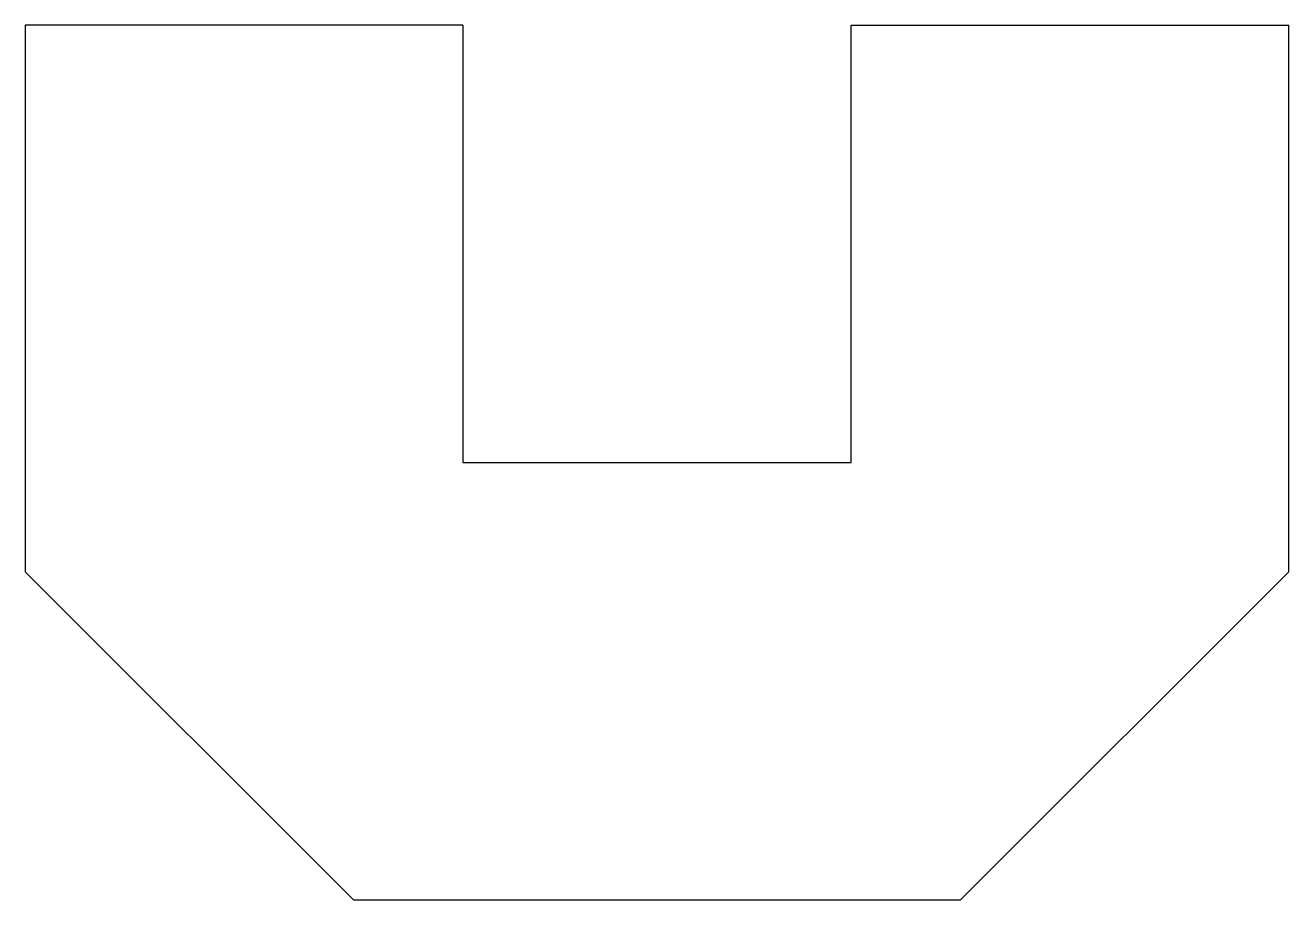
# Model space of a CAD drawing. Extents: x -5.7 to 5.9, y 16.9 to 24.9.
import ezdxf

# ---------------------------------------------------------------- set-up
doc = ezdxf.new("R2010")
doc.units = 0
doc.layers.get('0').update_dxf_attribs({"linetype": 'continuous'})

# ---------------------------------------------------------------- blocks, each defined once
blk = doc.blocks.new('BODY002')
at = {"color": 0}
for p, q in [((-5.661, 24.925), (-5.661, 19.925)), ((-1.661, 24.925), (-5.661, 24.925)), ((-1.661, 24.925), (-1.661, 20.925)), ((1.889, 24.925), (5.889, 24.925)), ((1.889, 20.925), (1.889, 24.925)), ((5.889, 19.925), (5.889, 24.925)), ((-1.661, 20.925), (1.889, 20.925)), ((-2.661, 16.925), (-5.661, 19.925)), ((5.889, 19.925), (2.889, 16.925)), ((-2.661, 16.925), (2.889, 16.925))]:
    blk.add_line(p, q, dxfattribs=at)

msp = doc.modelspace()

# ---------------------------------------------------------------- block references
at = {"color": 0}
msp.add_blockref('BODY002', (0, 0), dxfattribs=at)

doc.saveas('drawing.dxf')
